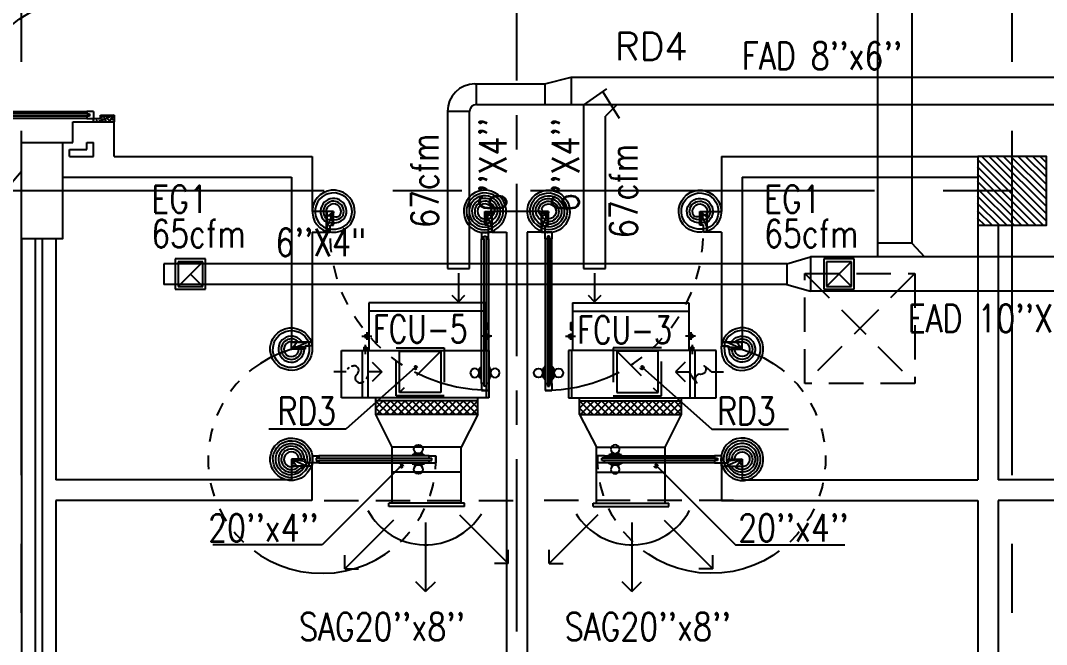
# Model space of a CAD drawing. Extents: x 417866231.7 to 417866328.5, y 43498046.7 to 43498124.2.
# Drawn here: x 417866264.87 to 417866272.33, y 43498057.49 to 43498062.03 of the extents above; entities that cross this region are included whole.
import ezdxf

# ---------------------------------------------------------------- set-up
doc = ezdxf.new("R2010")
doc.units = 0
doc.header["$MEASUREMENT"] = 0
for name, pattern in [('CENTER', [2, 1.25, -0.25, 0.25, -0.25]), ('CENTERX2', [4, 2.5, -0.5, 0.5, -0.5]), ('HIDDEN', [0.375, 0.25, -0.125])]:
    doc.linetypes.add(name, pattern=pattern)
doc.layers.get('0').update_dxf_attribs({"linetype": 'CONTINUOUS'})
for name, color, linetype in [('AXES', 11, 'CENTERX2'), ('AXES1', 11, 'CENTER'), ('COL', 7, 'CONTINUOUS'), ('DOOR', 9, 'CONTINUOUS'), ('DUCT', 6, 'CONTINUOUS'), ('EXDUCT', 10, 'CONTINUOUS'), ('FCU', 6, 'CONTINUOUS'), ('HAT', 11, 'CONTINUOUS'), ('INSUL', 9, 'CONTINUOUS'), ('M-EGU.', 2, 'CONTINUOUS'), ('M-TEXT', 2, 'CONTINUOUS'), ('PSUPPLY', 3, 'HIDDEN'), ('SCD', 2, 'CONTINUOUS'), ('SHAFT', 9, 'CONTINUOUS'), ('WALL', 9, 'CONTINUOUS'), ('WIN', 9, 'CONTINUOUS')]:
    doc.layers.add(name, color=color, linetype=linetype)
doc.styles.add('ROMANS', font='ROMANS.shx', dxfattribs={"width": 0.6})

# ---------------------------------------------------------------- blocks, each defined once
blk = doc.blocks.new('DOOR100')
at = {"layer": 'DOOR', "color": 7, "linetype": 'ByBlock'}
for p, q in [((-75.00000000011642, 1250), (-74.99999999959255, 1300.000000000029)), ((-75.00000000011642, 1300), (-25.00000000011642, 1300)), ((-25.00000000011642, 1300), (-75.00000000011642, 1300)), ((-58.00000000011642, 1250), (-58.00000000011642, 1270)), ((-42.00000000011642, 1270), (-58.00000000011642, 1270)), ((-42.00000000011642, 1250), (-42.00000000011642, 1270)), ((-25.00000000011642, 1250), (-25.00000000011642, 1300)), ((-91.20000000018626, 1205.042457221396), (-91.20000000018626, 1140.242457221408)), ((-82.20000000018626, 1205.042457221396), (-91.20000000018626, 1205.042457221396)), ((-82.20000000018626, 1127.642457221402), (-82.20000000018626, 1217.642457221402)), ((-75.00000000011642, 1217.642457221402), (-82.20000000018626, 1217.642457221402)), ((-82.20000000018626, 1205.042457221396), (-82.20000000018626, 1140.242457221408)), ((-58.00000000011642, 1250), (-75.00000000011642, 1250)), ((-25.00000000011642, 1250), (-42.00000000011642, 1250)), ((-25.00000000011642, 1217.642457221402), (-17.80000000004657, 1217.642457221402)), ((-17.80000000004657, 1127.642457221402), (-17.80000000004657, 1217.642457221402)), ((-17.80000000004657, 1205.042457221396), (-17.80000000004657, 1140.242457221408)), ((-17.80000000004657, 1205.042457221396), (-8.800000000046566, 1205.042457221396)), ((-8.800000000046566, 1205.042457221396), (-8.800000000046566, 1140.242457221408)), ((-82.20000000018626, 1140.242457221408), (-91.20000000018626, 1140.242457221408)), ((-75.00000000011642, 1127.642457221402), (-82.20000000018626, 1127.642457221402)), ((-25.00000000011642, 1127.642457221402), (-17.80000000004657, 1127.642457221402)), ((-17.80000000004657, 1140.242457221408), (-8.800000000046566, 1140.242457221408)), ((-1200, 0), (-1200, 150)), ((-1200, 150), (-1175, 150)), ((-1200, 150), (-1200, 0)), ((-1175, 150), (-1175, 100)), ((-75, 200), (-58, 200)), ((-75, 150), (-75, 200)), ((-75, 150), (-25, 150)), ((-58, 200), (-58, 180)), ((-58, 180), (-42, 180)), ((-42, 200), (-25, 200)), ((-42, 180), (-42, 200)), ((-25, 200), (-25, 150)), ((0, 150), (-25, 150)), ((-25, 150), (-25, 100)), ((0, 0), (0, 150)), ((0, 150), (0, 0)), ((-1150, 0), (-1200, 113.7099299924448)), ((-1175, 100), (-1150, 100)), ((-1150, 0), (-1163.357286043465, 100)), ((-1150, 100), (-1150, 0)), ((-50, 0), (0, 113.7099299924448)), ((-50, 100), (-50, 0)), ((-50, 0), (-36.64271395653486, 100)), ((-25, 100), (-50, 100)), ((-1150, 0), (-1200, 40.1457343158545)), ((-1150, 0), (-1200, 0)), ((-50, 0), (0, 40.1457343158545)), ((-50, 0), (0, 0))]:
    blk.add_line(p, q, dxfattribs=at)
at = {"layer": 'DOOR', "linetype": 'ByBlock'}
for p, q in [((-75.00000000011642, 1250), (-75, 200)), ((-58, 200), (-58.00000000011642, 1250)), ((-42, 200), (-42.00000000011642, 1250)), ((-25, 200), (-25.00000000011642, 1250))]:
    blk.add_line(p, q, dxfattribs=at)
at = {"layer": 'DOOR', "color": 7, "linetype": 'ByBlock'}
for centre in [(-123.5309442150756, 1172.642457221402), (23.53094421490096, 1172.642457221402)]:
    blk.add_circle(centre, 32.39999999998526, dxfattribs=at)
at = {"layer": 'DOOR', "linetype": 'HIDDEN', "ltscale": 0.5}
blk.add_arc((-24.99999999965075, 149.9999999994106), 1150.000000000618, 90, 179.9999999995831, dxfattribs=at)
at = {"layer": 'DOOR', "color": 7, "linetype": 'ByBlock'}
for centre, radius, start, end in [((-1150, 0), 154.4019578127773, 103.7142292212167, 108.8947114515936), ((-50, 0), 154.4019578127773, 71.10528854840643, 76.28577077878333), ((-1150, 0), 134.4019578127773, 100.7199763555959, 111.8401506085482), ((-1150, 0), 94.40195781277725, 90, 121.981811965689), ((-50, 0), 94.40195781277725, 58.01818803431096, 90), ((-50, 0), 134.4019578127773, 68.15984939145177, 79.28002364440412), ((-50, 0), 114.4019578127773, 64.0838418833441, 77.3774258719247), ((-1150, 0), 74.40195781277725, 90, 132.2235735847074), ((-1150, 0), 54.40195781277725, 90, 156.7926171089788), ((-1150, 0), 34.40195781277725, 90, 180), ((-1150, 0), 14.40195781277725, 90, 180), ((-50, 0), 74.40195781277725, 47.7764264152926, 90), ((-50, 0), 54.40195781277725, 23.20738289102122, 90), ((-50, 0), 34.40195781277725, 0, 90), ((-50, 0), 14.40195781277725, 0, 90)]:
    blk.add_arc(centre, radius, start, end, dxfattribs=at)
blk = doc.blocks.new('DOOR90')
at = {"layer": 'DOOR', "color": 7, "linetype": 'ByBlock'}
for p, q in [((-150, 0), (0, 0)), ((-150, 0), (-150, -25)), ((0, -50), (-113.7099299924448, 0)), ((0, -50), (-40.1457343158545, 0)), ((0, -50), (0, 0)), ((-1000, -25), (-1050, -25)), ((-1050, -75), (-1050, -25)), ((-1050, -25), (-1050, -75)), ((-1000, -41.9999999999709), (-1020, -41.9999999999709)), ((-1020, -42), (-1020, -58)), ((-1000, -58), (-1020, -58)), ((-1000, -25), (-1000, -41.9999999999709)), ((-1000, -58), (-1000, -75)), ((-877.6424572214019, -17.79999999995925), (-967.6424572214019, -17.79999999995925)), ((-967.6424572214019, -25), (-967.6424572214019, -17.79999999995925)), ((-955.0424572214251, -8.799999999959255), (-890.2424572213786, -8.799999999959255)), ((-955.0424572214251, -17.79999999995925), (-955.0424572214251, -8.799999999959255)), ((-955.0424572214251, -17.79999999995925), (-890.2424572213786, -17.79999999995925)), ((-890.2424572213786, -17.79999999995925), (-890.2424572213786, -8.799999999959255)), ((-877.6424572214019, -25), (-877.6424572214019, -17.79999999995925)), ((-200, -25), (-150, -25)), ((-200, -42), (-200, -25)), ((-180, -42), (-200, -42)), ((-200, -58), (-180, -58)), ((-200, -75), (-200, -58)), ((-180, -58), (-180, -42)), ((-150, -25), (-100, -25)), ((-150, -75), (-150, -25)), ((-100, -25), (-100, -50)), ((0, -50), (-100, -36.64271395650576)), ((-100, -50), (0, -50)), ((-1000, -75), (-1050, -74.99999999947613)), ((-967.6424572214019, -75), (-967.6424572214019, -82.20000000004075)), ((-877.6424572214019, -82.20000000004075), (-967.6424572214019, -82.20000000004075)), ((-955.0424572214251, -82.20000000004075), (-890.2424572213786, -82.20000000004075)), ((-955.0424572214251, -82.20000000004075), (-955.0424572214251, -91.20000000004075)), ((-955.0424572214251, -91.20000000004075), (-890.2424572213786, -91.20000000004075)), ((-890.2424572213786, -82.20000000004075), (-890.2424572213786, -91.20000000004075)), ((-877.6424572214019, -75), (-877.6424572214019, -82.20000000004075)), ((-150, -75), (-200, -75)), ((-150, -875), (-100, -875)), ((-150, -900), (-150, -875)), ((0, -850), (-113.7099299924448, -900)), ((-100, -875), (-100, -850)), ((0, -850), (-100, -863.3572860434942)), ((-100, -850), (0, -850)), ((0, -850), (-40.1457343158545, -900)), ((0, -850), (0, -900)), ((-150, -900), (0, -900)), ((0, -900), (-150, -900))]:
    blk.add_line(p, q, dxfattribs=at)
at = {"layer": 'DOOR', "linetype": 'ByBlock'}
for p, q in [((-200, -25), (-1000, -25)), ((-200, -42), (-1000, -41.9999999999709)), ((-200, -58), (-1000, -58)), ((-1000, -75), (-200, -75))]:
    blk.add_line(p, q, dxfattribs=at)
at = {"layer": 'DOOR', "color": 7, "linetype": 'ByBlock'}
for centre in [(-922.6424572214019, 23.53094421501737), (-922.6424572214019, -123.5309442149592)]:
    blk.add_circle(centre, 32.39999999998526, dxfattribs=at)
for centre, radius, start, end in [((0, -50), 154.4019578127773, 161.1052885482714, 166.2857707768669), ((0, -50), 94.40195781277725, 148.0181880328085, 180), ((0, -50), 134.4019578127773, 158.159849394549, 169.2800236450682), ((0, -50), 114.4019578127773, 154.0838418822192, 167.37742587102), ((0, -50), 74.40195781277725, 137.7764264185456, 180), ((0, -50), 54.40195781277725, 113.2073828924446, 180), ((0, -50), 34.40195781277725, 90, 180), ((0, -50), 14.40195781277725, 90, 180), ((0, -850), 154.4019578127773, 193.7142292231331, 198.8947114517286), ((0, -850), 134.4019578127773, 190.7199763549318, 201.840150605451), ((0, -850), 94.40195781277725, 180, 211.9818119671915), ((0, -850), 74.40195781277725, 180, 222.2235735814543), ((0, -850), 54.40195781277725, 180, 246.7926171075554), ((0, -850), 34.40195781277725, 180, 270), ((0, -850), 14.40195781277725, 180, 270)]:
    blk.add_arc(centre, radius, start, end, dxfattribs=at)
at = {"layer": 'DOOR', "linetype": 'HIDDEN', "ltscale": 0.5}
blk.add_arc((-222.2222222220153, -49.99999999976717), 828.155208510499, 178.270116378131, 275.0030377036063, dxfattribs=at)
blk = doc.blocks.new('*X87')
at = {"color": 0}
for p, q in [((227928.5557043091, 169910.4443079528), (228407.8453701679, 170389.7339738117)), ((227928.5557043091, 169963.4773165418), (228354.8123615789, 170389.7339738117)), ((227928.5557043091, 170016.5103251308), (228301.7793529899, 170389.7339738117)), ((227928.5557043091, 170069.5433337198), (228248.7463444009, 170389.7339738117)), ((227928.5557043091, 170122.5763423088), (228195.7133358119, 170389.7339738117)), ((227928.5557043091, 170175.6093508978), (228142.6803272229, 170389.7339738117)), ((227928.5557043091, 170228.6423594868), (228089.6473186339, 170389.7339738117)), ((227928.5557043091, 170281.6753680758), (228036.614310045, 170389.7339738117)), ((227928.5557043091, 170334.7083766648), (227983.581301456, 170389.7339738117)), ((227960.8783787569, 169889.7339738117), (228428.555704309, 170357.4112993638)), ((228013.9113873459, 169889.7339738117), (228428.555704309, 170304.3782907748)), ((228066.9443959349, 169889.7339738117), (228428.555704309, 170251.3452821858)), ((228119.9774045239, 169889.7339738117), (228428.555704309, 170198.3122735968)), ((228173.0104131128, 169889.7339738117), (228428.555704309, 170145.2792650078)), ((228226.0434217018, 169889.7339738117), (228428.555704309, 170092.2462564188)), ((228279.0764302909, 169889.7339738117), (228428.555704309, 170039.2132478298)), ((228332.1094388798, 169889.7339738117), (228428.555704309, 169986.1802392408)), ((228385.1424474688, 169889.7339738117), (228428.555704309, 169933.1472306518))]:
    blk.add_line(p, q, dxfattribs=at)
blk = doc.blocks.new('COL50')
at = {"layer": 'COL'}
blk.add_lwpolyline([(-249.9999999999709, 250), (-249.9999999999418, -250), (250, -250), (249.9999999999709, 250)], close=True, dxfattribs=at)
blk = doc.blocks.new('A$C272A55A0')
at = {"layer": 'DOOR', "color": 0, "linetype": 'ByBlock'}
for p, q in [((-0.0001203324354719371, 900.3541752648598), (-0.0001203324500238523, 1050.354175264831)), ((49.99987966756453, 1050.354175264918), (-0.0001203324354719371, 1050.354175264918)), ((49.99987966756453, 950.354175264918), (49.99987966756453, 1050.354175264918)), ((1749.999879667535, 950.354175264918), (1749.999879667535, 1050.354175264918)), ((1749.999879667535, 1050.354175264918), (1799.999879667535, 1050.354175264918)), ((1799.999879667535, 1050.354175264918), (1799.999879667535, 900.354175264918)), ((-0.0001203324354719371, 900.354175264918), (24.99987966756453, 900.354175264918)), ((24.99987966756453, 950.354175264918), (49.99987966756453, 950.354175264918)), ((24.99987966756453, 900.354175264918), (24.99987966756453, 950.354175264918)), ((74.99987966756453, 900.354175264918), (24.99987966756453, 900.354175264918)), ((24.99987966756453, 850.354175264918), (24.99987966756453, 900.354175264918)), ((74.99987966756453, 900.354175264918), (74.99987966756453, 850.354175264918)), ((1724.999879667535, 900.354175264918), (1774.999879667535, 900.354175264918)), ((1724.999879667535, 900.354175264918), (1724.999879667535, 850.354175264918)), ((1774.999879667535, 950.354175264918), (1749.999879667535, 950.354175264918)), ((1774.999879667535, 900.354175264918), (1774.999879667535, 950.354175264918)), ((1799.999879667535, 900.354175264918), (1774.999879667535, 900.354175264918)), ((1774.999879667535, 850.354175264918), (1774.999879667535, 900.354175264918)), ((41.99987966756453, 850.354175264918), (24.99987966756453, 850.354175264918)), ((57.99987966756453, 870.354175264918), (41.99987966756453, 870.354175264918)), ((41.99987966756453, 870.354175264918), (41.99987966756453, 850.354175264918)), ((57.99987966756453, 850.354175264918), (57.99987966756453, 870.354175264918)), ((74.99987966756453, 850.354175264918), (57.99987966756453, 850.354175264918)), ((1724.999879667535, 850.354175264918), (1741.999879667535, 850.354175264918)), ((1741.999879667535, 870.354175264918), (1757.999879667535, 870.354175264918)), ((1741.999879667535, 850.354175264918), (1741.999879667535, 870.354175264918)), ((1757.999879667535, 870.354175264918), (1757.999879667535, 850.354175264918)), ((1757.999879667535, 850.354175264918), (1774.999879667535, 850.354175264918)), ((1717.799879667495, 160.1117180435103), (1708.799879667495, 160.1117180435103)), ((1708.799879667495, 95.31171804352198), (1708.799879667495, 160.1117180435103)), ((1724.999879667535, 172.7117180435162), (1717.799879667495, 172.7117180435162)), ((1717.799879667495, 172.7117180435162), (1717.799879667495, 82.71171804351616)), ((1717.799879667495, 95.31171804352198), (1717.799879667495, 160.1117180435103)), ((1774.999879667535, 172.7117180435162), (1782.199879667576, 172.7117180435162)), ((1782.199879667576, 172.7117180435162), (1782.199879667576, 82.71171804351616)), ((1782.199879667576, 160.1117180435103), (1791.199879667576, 160.1117180435103)), ((1782.199879667576, 95.31171804352198), (1782.199879667576, 160.1117180435103)), ((1791.199879667576, 95.31171804352198), (1791.199879667576, 160.1117180435103)), ((1717.799879667495, 95.31171804352198), (1708.799879667495, 95.31171804352198)), ((1724.999879667535, 82.71171804351616), (1717.799879667495, 82.71171804351616)), ((1774.999879667535, 82.71171804351616), (1782.199879667576, 82.71171804351616)), ((1782.199879667576, 95.31171804352198), (1791.199879667576, 95.31171804352198)), ((24.99987966756453, 50.35417526491801), (41.99987966753542, 50.35417526491801)), ((24.99987966756453, 50.35417526491801), (24.99987966756453, 0.3541752649180125)), ((24.99987966756453, 0.3541752649180125), (74.99987966756453, 0.3541752649180125)), ((74.99987966756453, 0.3541752649180125), (24.99987966756453, 0.3541752649180125)), ((41.99987966753542, 50.35417526491801), (41.99987966753542, 30.35417526491801)), ((41.99987966756453, 30.35417526491801), (57.99987966756453, 30.35417526491801)), ((57.99987966756453, 50.35417526491801), (74.99987966756453, 50.35417526491801)), ((57.99987966756453, 50.35417526491801), (57.99987966756453, 30.35417526491801)), ((74.99987966756453, 50.35417526491801), (74.99987966704066, 0.3541752648889087)), ((1741.999879667535, 50.35417526491801), (1724.999879667535, 50.35417526491801)), ((1724.999879667535, 50.35417526491801), (1724.999879668059, 0.3541752648889087)), ((1774.999879667535, 0.3541752649180125), (1724.999879667535, 0.3541752649180125)), ((1724.999879667535, 0.3541752649180125), (1774.999879667535, 0.3541752649180125)), ((1741.999879667535, 50.35417526491801), (1741.999879667535, 30.35417526491801)), ((1757.999879667535, 30.35417526491801), (1741.999879667535, 30.35417526491801)), ((1774.999879667535, 50.35417526491801), (1757.999879667565, 50.35417526491801)), ((1757.999879667565, 50.35417526491801), (1757.999879667565, 30.35417526491801)), ((1774.999879667535, 50.35417526491801), (1774.999879667535, 0.3541752649180125))]:
    blk.add_line(p, q, dxfattribs=at)
at = {"layer": 'DOOR', "color": 9, "linetype": 'ByBlock'}
for p, q in [((49.99987966756453, 1050.354175264918), (-0.0001203324354719371, 1010.208440949064)), ((49.99987966756453, 1050.354175264918), (-0.0001203324354719371, 936.6442452724732)), ((49.99987966756453, 1050.354175264918), (36.64259362407029, 950.354175264918)), ((1749.999879667535, 1050.354175264918), (1799.999879667535, 1010.208440949064)), ((1749.999879667535, 1050.354175264918), (1799.999879667535, 936.6442452724732)), ((1749.999879667535, 1050.354175264918), (1763.35716571103, 950.354175264918))]:
    blk.add_line(p, q, dxfattribs=at)
at = {"layer": 'DOOR', "linetype": 'ByBlock'}
for p, q in [((24.99987966756453, 850.354175264918), (24.99987966756453, 50.35417526491801)), ((41.99987966756453, 850.354175264918), (41.99987966753542, 50.35417526491801)), ((57.99987966756453, 850.354175264918), (57.99987966756453, 50.35417526491801)), ((74.99987966756453, 50.35417526491801), (74.99987966756453, 850.354175264918)), ((1724.999879667535, 50.35417526491801), (1724.999879667535, 850.354175264918)), ((1741.999879667535, 850.354175264918), (1741.999879667535, 50.35417526491801)), ((1757.999879667535, 850.354175264918), (1757.999879667565, 50.35417526491801)), ((1774.999879667535, 850.354175264918), (1774.999879667535, 50.35417526491801))]:
    blk.add_line(p, q, dxfattribs=at)
at = {"layer": 'DOOR', "color": 0, "linetype": 'ByBlock'}
for centre in [(1676.468935452576, 127.7117180435162), (1823.530823882553, 127.7117180435162)]:
    blk.add_circle(centre, 32.39999999998526, dxfattribs=at)
at = {"layer": 'DOOR', "color": 9, "linetype": 'ByBlock'}
for centre, radius, start, end in [((49.99987966756453, 1050.354175264918), 34.40195781277725, 180, 270), ((49.99987966756453, 1050.354175264918), 14.40195781277725, 180, 270), ((1749.999879667535, 1050.354175264918), 14.40195781277725, 270, 0), ((1749.999879667535, 1050.354175264918), 34.40195781277725, 270, 0), ((49.99987966756453, 1050.354175264918), 54.40195781277725, 203.2073828919769, 270), ((49.99987966756453, 1050.354175264918), 74.40195781277725, 227.7764264168309, 270), ((49.99987966756453, 1050.354175264918), 94.40195781277725, 238.0181880330829, 270), ((1749.999879667535, 1050.354175264918), 54.40195781277725, 270, 336.7926171080232), ((1749.999879667535, 1050.354175264918), 74.40195781277725, 270, 312.2235735831691), ((1749.999879667535, 1050.354175264918), 94.40195781277725, 270, 301.9818119669171), ((49.99987966756453, 1050.354175264918), 114.4019578127773, 244.083841882062, 257.3774258712915), ((49.99987966756453, 1050.354175264918), 134.4019578127773, 248.1598493930308, 259.2800236451595), ((49.99987966756453, 1050.354175264918), 154.4019578127773, 251.1052885492919, 256.2857707775486), ((1749.999879667535, 1050.354175264918), 114.4019578127773, 282.6225741287084, 295.916158117938), ((1749.999879667535, 1050.354175264918), 134.4019578127773, 280.7199763548405, 291.8401506069692), ((1749.999879667535, 1050.354175264918), 154.4019578127773, 283.7142292224514, 288.8947114507081)]:
    blk.add_arc(centre, radius, start, end, dxfattribs=at)
at = {"layer": 'DOOR', "linetype": 'HIDDEN', "ltscale": 0.5}
for centre, radius, start, end in [((49.99987966756453, 851.395841931575), 851.4087845464003, 268.3173765331032, 3.296482377102192), ((1749.999879667521, 851.3958419315459), 851.4087845463584, 176.7035176228957, 271.6826234668978)]:
    blk.add_arc(centre, radius, start, end, dxfattribs=at)
at = {"layer": 'WALL', "linetype": 'ByBlock'}
blk.add_line((1799.999879667565, 900.3541752650344), (1799.99987966755, 1050.354175265005), dxfattribs=at)
blk = doc.blocks.new('C11')
at = {"layer": 'HAT'}
h = blk.add_hatch(dxfattribs=at)
h.set_pattern_fill('ANSI31', color=256, scale=300, style=0)
h.set_pattern_definition([(45, (-248556.1822811713, -75061.0053373936), (-26.51650429449553, 26.51650429449553), [])])
h.paths.add_polyline_path([(300.0000000000291, 700), (-2.91038304567337e-11, 700), (0, 349.9999999998981), (300.0000000000291, 349.9999999998981)])
h.paths.add_polyline_path([(300, 349.9999999998981), (-2.91038304567337e-11, 349.9999999998981), (-2.91038304567337e-11, 0), (300.0000000000291, 0)])
at = {"layer": 'COL'}
blk.add_lwpolyline([(300.0000000000291, 700), (299.9999999999709, 0), (0, 0), (0, 700)], close=True, dxfattribs=at)
blk = doc.blocks.new('*X113')
at = {"color": 0}
for p, q in [((16890.47746209932, -2466.570672882412), (16943.4517006644, -2413.596434317336)), ((16890.47746209932, -2519.603681471403), (16990.47746209933, -2419.603681471401)), ((16990.47746209933, -2512.466117304769), (16891.6077791119, -2413.596434317336)), ((16990.47746209933, -2459.433108715778), (16944.64078770089, -2413.596434317336)), ((16990.47746209933, -2565.49912589376), (16890.47746209932, -2465.499125893757)), ((16890.47746209932, -2572.636690060394), (16990.47746209933, -2472.636690060392)), ((16990.47746209933, -2618.532134482751), (16890.47746209932, -2518.532134482748)), ((16890.47746209932, -2625.669698649385), (16990.47746209933, -2525.669698649383)), ((16990.47746209933, -2671.565143071742), (16890.47746209932, -2571.565143071739)), ((16890.47746209932, -2678.702707238376), (16990.47746209933, -2578.702707238374)), ((16990.47746209933, -2724.598151660733), (16890.47746209932, -2624.59815166073)), ((16890.47746209932, -2731.735715827367), (16990.47746209933, -2631.735715827365)), ((16990.47746209933, -2777.631160249724), (16890.47746209932, -2677.631160249721)), ((16890.47746209932, -2784.768724416358), (16990.47746209933, -2684.768724416357)), ((16990.47746209933, -2830.664168838715), (16890.47746209932, -2730.664168838713)), ((16890.47746209932, -2837.801733005349), (16990.47746209933, -2737.801733005348)), ((16990.47746209933, -2883.697177427706), (16890.47746209932, -2783.697177427704)), ((16890.47746209932, -2890.83474159434), (16990.47746209933, -2790.834741594339)), ((16990.47746209933, -2936.730186016697), (16890.47746209932, -2836.730186016694)), ((16890.47746209932, -2943.867750183331), (16990.47746209933, -2843.86775018333)), ((16990.47746209933, -2989.763194605689), (16890.47746209932, -2889.763194605686)), ((16890.47746209932, -2996.900758772323), (16990.47746209933, -2896.900758772321)), ((16990.47746209933, -3042.796203194679), (16890.47746209932, -2942.796203194677)), ((16890.47746209932, -3049.933767361314), (16990.47746209933, -2949.933767361312)), ((16990.47746209933, -3095.82921178367), (16890.47746209932, -2995.829211783668)), ((16890.47746209932, -3102.966775950305), (16990.47746209933, -3002.966775950303)), ((16990.47746209933, -3148.862220372662), (16890.47746209932, -3048.862220372659)), ((16891.53081232129, -3154.946434317336), (16990.47746209933, -3055.999784539294)), ((16943.52866745501, -3154.946434317336), (16890.47746209932, -3101.89522896165)), ((16944.56382091028, -3154.946434317336), (16990.47746209933, -3109.032793128285))]:
    blk.add_line(p, q, dxfattribs=at)
blk = doc.blocks.new('*X40')
at = {"color": 0}
for p, q in [((16890.47746209932, -2466.570672882412), (16943.4517006644, -2413.596434317336)), ((16890.47746209932, -2519.603681471403), (16990.47746209933, -2419.603681471401)), ((16990.47746209933, -2512.466117304769), (16891.6077791119, -2413.596434317336)), ((16990.47746209933, -2459.433108715778), (16944.64078770089, -2413.596434317336)), ((16990.47746209933, -2565.49912589376), (16890.47746209932, -2465.499125893757)), ((16890.47746209932, -2572.636690060394), (16990.47746209933, -2472.636690060392)), ((16990.47746209933, -2618.532134482751), (16890.47746209932, -2518.532134482748)), ((16890.47746209932, -2625.669698649385), (16990.47746209933, -2525.669698649383)), ((16990.47746209933, -2671.565143071742), (16890.47746209932, -2571.565143071739)), ((16890.47746209932, -2678.702707238376), (16990.47746209933, -2578.702707238374)), ((16990.47746209933, -2724.598151660733), (16890.47746209932, -2624.59815166073)), ((16890.47746209932, -2731.735715827367), (16990.47746209933, -2631.735715827365)), ((16990.47746209933, -2777.631160249724), (16890.47746209932, -2677.631160249721)), ((16890.47746209932, -2784.768724416358), (16990.47746209933, -2684.768724416357)), ((16990.47746209933, -2830.664168838715), (16890.47746209932, -2730.664168838713)), ((16890.47746209932, -2837.801733005349), (16990.47746209933, -2737.801733005348)), ((16990.47746209933, -2883.697177427706), (16890.47746209932, -2783.697177427704)), ((16890.47746209932, -2890.83474159434), (16990.47746209933, -2790.834741594339)), ((16990.47746209933, -2936.730186016697), (16890.47746209932, -2836.730186016694)), ((16890.47746209932, -2943.867750183331), (16990.47746209933, -2843.86775018333)), ((16990.47746209933, -2989.763194605689), (16890.47746209932, -2889.763194605686)), ((16890.47746209932, -2996.900758772323), (16990.47746209933, -2896.900758772321)), ((16990.47746209933, -3042.796203194679), (16890.47746209932, -2942.796203194677)), ((16890.47746209932, -3049.933767361314), (16990.47746209933, -2949.933767361312)), ((16990.47746209933, -3095.82921178367), (16890.47746209932, -2995.829211783668)), ((16890.47746209932, -3102.966775950305), (16990.47746209933, -3002.966775950303)), ((16990.47746209933, -3148.862220372662), (16890.47746209932, -3048.862220372659)), ((16891.53081232129, -3154.946434317336), (16990.47746209933, -3055.999784539294)), ((16943.52866745501, -3154.946434317336), (16890.47746209932, -3101.89522896165)), ((16944.56382091028, -3154.946434317336), (16990.47746209933, -3109.032793128285))]:
    blk.add_line(p, q, dxfattribs=at)

msp = doc.modelspace()

# ---------------------------------------------------------------- linework, layer by layer
at = {"layer": 'AXES'}
for p, q in [((417866272.0786051, 43498046.72449277), (417866272.0786051, 43498123.53716789)), ((417866264.8786051, 43498046.72449277), (417866264.8786051, 43498123.18716789)), ((417866307.0786051, 43498060.78878641), (417866239.0386051, 43498060.78878641))]:
    msp.add_line(p, q, dxfattribs=at)
at = {"layer": 'AXES1'}
msp.add_line((417866268.4786051, 43498053.58878641), (417866268.4786051, 43498112.40878641), dxfattribs=at)
at = {"layer": 'DUCT', "linetype": 'ByBlock'}
for p, q in [((417866268.1752123, 43498061.56460574), (417866268.682668, 43498061.56460574)), ((417866268.8731319, 43498061.61460574), (417866272.8205262, 43498061.61460574)), ((417866268.1852123, 43498061.41460574), (417866272.8205262, 43498061.41460574))]:
    msp.add_line(p, q, dxfattribs=at)
at = {"layer": 'DUCT'}
for p, q in [((417866268.1852123, 43498061.41460574), (417866268.1852123, 43498061.56460574)), ((417866268.682668, 43498061.56460574), (417866268.8731319, 43498061.61460574)), ((417866268.682668, 43498061.56460574), (417866268.682668, 43498061.41460574)), ((417866268.8731319, 43498061.61460574), (417866268.8731319, 43498061.41460574)), ((417866268.9647287, 43498061.4109691), (417866269.1326662, 43498061.52856019)), ((417866269.1032338, 43498061.50795135), (417866269.2233796, 43498061.31648289)), ((417866268.9647287, 43498061.4109691), (417866268.9647287, 43498060.22486959)), ((417866269.2047287, 43498061.4109691), (417866269.1247287, 43498061.3309691)), ((417866267.9752123, 43498061.36460574), (417866267.9752123, 43498060.22486959)), ((417866268.1352123, 43498061.36460574), (417866267.9752123, 43498061.36460574)), ((417866268.1352123, 43498060.22486959), (417866268.1352123, 43498061.36460574)), ((417866269.1247287, 43498060.22486959), (417866269.1247287, 43498061.3309691)), ((417866269.2233796, 43498061.31648289), (417866269.2233796, 43498061.31648289)), ((417866267.9752123, 43498060.22486959), (417866268.1352123, 43498060.22486959)), ((417866268.9647287, 43498060.22486959), (417866269.1247287, 43498060.22486959))]:
    msp.add_line(p, q, dxfattribs=at)
at = {"layer": 'DUCT', "linetype": 'Continuous'}
for p, q in [((417866267.5739173, 43498058.92754856), (417866267.4552397, 43498059.16323593)), ((417866268.1965896, 43498059.16323593), (417866268.0739173, 43498058.92754856)), ((417866268.935675, 43498059.1632372), (417866269.0583457, 43498058.92754935)), ((417866269.5583393, 43498058.92754935), (417866269.6770154, 43498059.1632372)), ((417866267.5739173, 43498058.74502353), (417866267.5739173, 43498058.92754856)), ((417866268.0739173, 43498058.92754856), (417866267.5739173, 43498058.92754856)), ((417866268.0739173, 43498058.74502353), (417866268.0739173, 43498058.92754856)), ((417866269.0583457, 43498058.74502395), (417866269.0583457, 43498058.92754935)), ((417866269.0583457, 43498058.92754935), (417866269.5583393, 43498058.92754935)), ((417866269.5583393, 43498058.74502395), (417866269.5583393, 43498058.92754935))]:
    msp.add_line(p, q, dxfattribs=at)
at = {"layer": 'DUCT'}
for centre, radius in [((417866268.1752123, 43498061.36460574), 0.2), ((417866268.1852123, 43498061.36460574), 0.05)]:
    msp.add_arc(centre, radius, 90, 180, dxfattribs=at)
at = {"layer": 'EXDUCT', "linetype": 'ByBlock'}
for p, q in [((417866271.1004406, 43498064.77243803), (417866271.1004406, 43498060.30892296)), ((417866271.3504404, 43498064.77243801), (417866271.3504404, 43498060.40892296)), ((417866271.3504404, 43498060.40892296), (417866271.1004406, 43498060.40892296)), ((417866271.3504404, 43498060.40892296), (417866271.4425365, 43498060.30892296)), ((417866270.4404284, 43498060.25892296), (417866270.613908, 43498060.30892296)), ((417866270.613908, 43498060.30892296), (417866270.613908, 43498060.05892296)), ((417866274.3984398, 43498060.30892296), (417866270.613908, 43498060.30892296)), ((417866265.9133143, 43498060.25892296), (417866265.9133143, 43498060.10892296)), ((417866270.4404284, 43498060.25892296), (417866265.9133143, 43498060.25892296)), ((417866270.4404284, 43498060.25892296), (417866270.4404284, 43498060.10892296)), ((417866270.4404284, 43498060.10892296), (417866265.9133143, 43498060.10892296)), ((417866270.4404284, 43498060.10892296), (417866270.613908, 43498060.05892296)), ((417866274.3984398, 43498060.05892296), (417866270.613908, 43498060.05892296))]:
    msp.add_line(p, q, dxfattribs=at)
at = {"layer": 'FCU', "color": 6}
for p, q in [((417866268.2481647, 43498059.97443593), (417866267.4036646, 43498059.97443593)), ((417866267.4036646, 43498059.97443593), (417866267.4036646, 43498059.62836093)), ((417866268.2481647, 43498059.97443593), (417866268.2481647, 43498059.62836093)), ((417866268.8841006, 43498059.97443884), (417866269.7285898, 43498059.97443884)), ((417866268.8841006, 43498059.97443884), (417866268.8841006, 43498059.62836314)), ((417866269.7285898, 43498059.97443884), (417866269.7285898, 43498059.62836314)), ((417866267.3568146, 43498059.62836093), (417866268.2767396, 43498059.62836093)), ((417866267.3568146, 43498059.28546093), (417866267.3568146, 43498059.62836093)), ((417866268.2767396, 43498059.62836093), (417866268.2767396, 43498059.28546093)), ((417866269.7754391, 43498059.62836314), (417866268.855526, 43498059.62836314)), ((417866268.855526, 43498059.62836314), (417866268.855526, 43498059.28546245)), ((417866269.7754391, 43498059.28546245), (417866269.7754391, 43498059.62836314)), ((417866268.2767396, 43498059.28546093), (417866267.3568146, 43498059.28546093)), ((417866268.855526, 43498059.28546245), (417866269.7754391, 43498059.28546245))]:
    msp.add_line(p, q, dxfattribs=at)
at = {"layer": 'FCU', "color": 3}
for p, q in [((417866268.2481647, 43498059.91411093), (417866267.4036646, 43498059.91411093)), ((417866268.8841006, 43498059.91411372), (417866269.7285898, 43498059.91411372)), ((417866268.2631646, 43498059.83280022), (417866268.2481647, 43498059.83280022)), ((417866268.2631646, 43498059.77786593), (417866268.2481647, 43498059.77786593)), ((417866268.2631646, 43498059.83280022), (417866268.2631646, 43498059.77786593)), ((417866268.8691008, 43498059.83280284), (417866268.8841006, 43498059.83280284)), ((417866268.8691008, 43498059.83280284), (417866268.8691008, 43498059.77786844)), ((417866268.8691008, 43498059.77786844), (417866268.8841006, 43498059.77786844)), ((417866267.3537304, 43498059.73233593), (417866267.4264345, 43498059.73233593)), ((417866267.3736646, 43498059.74233593), (417866267.4036646, 43498059.74233593)), ((417866267.3736646, 43498059.74233593), (417866267.3736646, 43498059.72233593)), ((417866267.3736646, 43498059.72233593), (417866267.4036646, 43498059.72233593)), ((417866267.3886646, 43498059.76213877), (417866267.3886646, 43498059.70537703)), ((417866268.2980989, 43498059.73233593), (417866268.2253948, 43498059.73233593)), ((417866268.2781646, 43498059.74233593), (417866268.2481647, 43498059.74233593)), ((417866268.2781646, 43498059.72233593), (417866268.2481647, 43498059.72233593)), ((417866268.2631646, 43498059.75305689), (417866268.2631646, 43498059.70537703)), ((417866268.2781646, 43498059.74233593), (417866268.2781646, 43498059.72233593)), ((417866268.8341671, 43498059.73233835), (417866268.9068702, 43498059.73233835)), ((417866268.854101, 43498059.74233837), (417866268.854101, 43498059.72233833)), ((417866268.854101, 43498059.74233837), (417866268.8841006, 43498059.74233837)), ((417866268.854101, 43498059.72233833), (417866268.8841006, 43498059.72233833)), ((417866268.8691008, 43498059.75305936), (417866268.8691008, 43498059.70537939)), ((417866269.7785234, 43498059.73233835), (417866269.7058203, 43498059.73233835)), ((417866269.7585894, 43498059.74233837), (417866269.7285898, 43498059.74233837)), ((417866269.7585894, 43498059.72233833), (417866269.7285898, 43498059.72233833)), ((417866269.7435896, 43498059.76214125), (417866269.7435896, 43498059.70537939)), ((417866269.7585894, 43498059.74233837), (417866269.7585894, 43498059.72233833)), ((417866267.2044146, 43498059.28546093), (417866267.2044146, 43498059.62836093)), ((417866267.2044146, 43498059.62836093), (417866267.3568146, 43498059.62836093)), ((417866267.3682646, 43498059.65336093), (417866267.3882647, 43498059.65336093)), ((417866267.3682646, 43498059.65336093), (417866267.3682646, 43498059.62836093)), ((417866267.3782646, 43498059.66944192), (417866267.3782646, 43498059.60115321)), ((417866267.3882647, 43498059.65336093), (417866267.3882647, 43498059.62836093)), ((417866267.3954968, 43498059.62836093), (417866267.3954968, 43498059.28546093)), ((417866268.2563325, 43498059.62836093), (417866268.2563325, 43498059.28546093)), ((417866268.8759329, 43498059.62836314), (417866268.8759329, 43498059.28546245)), ((417866269.7367575, 43498059.62836314), (417866269.7367575, 43498059.28546245)), ((417866269.7639893, 43498059.65336319), (417866269.7439896, 43498059.65336319)), ((417866269.7439896, 43498059.65336319), (417866269.7439896, 43498059.62836314)), ((417866269.7539895, 43498059.66944422), (417866269.7539895, 43498059.60115536)), ((417866269.7639893, 43498059.65336319), (417866269.7639893, 43498059.62836314)), ((417866269.9278372, 43498059.62836314), (417866269.7754391, 43498059.62836314)), ((417866269.9278372, 43498059.28546245), (417866269.9278372, 43498059.62836314)), ((417866267.3568146, 43498059.28546093), (417866267.2044146, 43498059.28546093)), ((417866267.4552397, 43498059.16323593), (417866267.4552397, 43498059.28546093)), ((417866268.1965896, 43498059.26323593), (417866267.4552397, 43498059.26323593)), ((417866268.1965896, 43498059.16323593), (417866268.1965896, 43498059.28546093)), ((417866268.935675, 43498059.1632372), (417866268.935675, 43498059.28546245)), ((417866268.935675, 43498059.2632374), (417866269.6770154, 43498059.2632374)), ((417866269.6770154, 43498059.1632372), (417866269.6770154, 43498059.28546245)), ((417866269.7754391, 43498059.28546245), (417866269.9278372, 43498059.28546245)), ((417866268.1965896, 43498059.16323593), (417866267.4552397, 43498059.16323593)), ((417866268.935675, 43498059.1632372), (417866269.6770154, 43498059.1632372))]:
    msp.add_line(p, q, dxfattribs=at)
at = {"layer": 'INSUL'}
for p, q in [((417866265.3536038, 43498061.08878641), (417866265.3536051, 43498061.13878725)), ((417866265.3536051, 43498061.13878725), (417866265.4036051, 43498061.13878694)), ((417866265.4036039, 43498061.03878641), (417866265.4036051, 43498061.13878694)), ((417866265.2286051, 43498061.08878641), (417866265.3536038, 43498061.08878641)), ((417866265.2286051, 43498061.03878641), (417866265.4036039, 43498061.03878641)), ((417866264.9786051, 43498060.43878641), (417866264.9786051, 43498053.83878641)), ((417866265.0286051, 43498060.43878641), (417866265.0286051, 43498053.83878641))]:
    msp.add_line(p, q, dxfattribs=at)
at = {"layer": 'M-EGU.'}
for p, q in [((417866268.0551571, 43498060.19015925), (417866268.0551571, 43498059.98270542)), ((417866269.0446736, 43498060.19015925), (417866269.0446736, 43498059.98270542)), ((417866268.0080171, 43498060.0298454), (417866268.0551571, 43498059.98270542)), ((417866268.0551571, 43498059.98270542), (417866268.1022971, 43498060.0298454)), ((417866268.9975336, 43498060.0298454), (417866269.0446736, 43498059.98270542)), ((417866269.0446736, 43498059.98270542), (417866269.0918135, 43498060.0298454)), ((417866267.6268309, 43498059.32409438), (417866267.6268309, 43498059.62409438)), ((417866267.6268309, 43498059.62409438), (417866267.9268309, 43498059.62409438)), ((417866267.9268309, 43498059.62409438), (417866267.9268309, 43498059.32409438)), ((417866269.2054303, 43498059.62409658), (417866269.2054303, 43498059.32409597)), ((417866269.5054264, 43498059.62409658), (417866269.2054303, 43498059.62409658)), ((417866269.5054264, 43498059.32409597), (417866269.5054264, 43498059.62409658)), ((417866267.4287121, 43498059.54446992), (417866267.4994228, 43498059.47375924)), ((417866269.7035426, 43498059.54447196), (417866269.6328328, 43498059.47376113)), ((417866267.2391225, 43498059.47375924), (417866267.1504854, 43498059.47375924)), ((417866267.4994228, 43498059.47375924), (417866267.3983603, 43498059.47375924)), ((417866267.4994228, 43498059.47375924), (417866267.4287121, 43498059.40304856)), ((417866269.6328328, 43498059.47376113), (417866269.7035426, 43498059.40305031)), ((417866269.6328328, 43498059.47376113), (417866269.7338941, 43498059.47376113)), ((417866269.8931298, 43498059.47376113), (417866269.9817658, 43498059.47376113)), ((417866267.9268309, 43498059.32409438), (417866267.6268309, 43498059.32409438)), ((417866269.2054303, 43498059.32409597), (417866269.5054264, 43498059.32409597)), ((417866268.0739173, 43498058.74502353), (417866267.5739173, 43498058.74502353)), ((417866267.5739173, 43498058.52002353), (417866267.5739173, 43498058.74502353)), ((417866268.0739173, 43498058.52002353), (417866268.0739173, 43498058.74502353)), ((417866269.0583457, 43498058.74502395), (417866269.5583393, 43498058.74502395)), ((417866269.0583457, 43498058.52002349), (417866269.0583457, 43498058.74502395)), ((417866269.5583393, 43498058.52002349), (417866269.5583393, 43498058.74502395)), ((417866267.5489173, 43498058.49502353), (417866267.5489173, 43498058.52002353)), ((417866268.0989173, 43498058.52002353), (417866267.5489173, 43498058.52002353)), ((417866268.0989173, 43498058.49502353), (417866268.0989173, 43498058.52002353)), ((417866269.0333461, 43498058.49502344), (417866269.0333461, 43498058.52002349)), ((417866269.0333461, 43498058.52002349), (417866269.583339, 43498058.52002349)), ((417866269.583339, 43498058.49502344), (417866269.583339, 43498058.52002349)), ((417866268.0989173, 43498058.49502353), (417866267.5489173, 43498058.49502353)), ((417866268.0633608, 43498058.43592231), (417866268.4169142, 43498058.08236892)), ((417866269.0689021, 43498058.4359221), (417866268.7153533, 43498058.08236799)), ((417866269.0333461, 43498058.49502344), (417866269.583339, 43498058.49502344)), ((417866267.5830244, 43498058.39625446), (417866267.229471, 43498058.04270108)), ((417866267.8164214, 43498058.37897637), (417866267.8164214, 43498057.87897637)), ((417866269.3158383, 43498058.37897605), (417866269.3158383, 43498057.87897503)), ((417866269.5492323, 43498058.39625418), (417866269.9027811, 43498058.04270007)), ((417866267.229471, 43498058.04270108), (417866267.229471, 43498058.14270107)), ((417866268.4169142, 43498058.08236892), (417866268.4169142, 43498058.18236892)), ((417866268.7153533, 43498058.08236799), (417866268.7153533, 43498058.1823682)), ((417866269.9027811, 43498058.04270007), (417866269.9027811, 43498058.14270028)), ((417866268.4169142, 43498058.08236892), (417866268.3169142, 43498058.08236892)), ((417866268.7153533, 43498058.08236799), (417866268.815352, 43498058.08236799)), ((417866267.229471, 43498058.04270108), (417866267.329471, 43498058.04270108)), ((417866269.9027811, 43498058.04270007), (417866269.8027824, 43498058.04270007)), ((417866267.8164214, 43498057.87897637), (417866267.7457107, 43498057.94968705)), ((417866267.8164214, 43498057.87897637), (417866267.887132, 43498057.94968705)), ((417866269.3158383, 43498057.87897503), (417866269.2451286, 43498057.94968586)), ((417866269.3158383, 43498057.87897503), (417866269.3865481, 43498057.94968586))]:
    msp.add_line(p, q, dxfattribs=at)
at = {"layer": 'M-EGU.', "linetype": 'HIDDEN'}
for p, q in [((417866267.6018309, 43498059.29909438), (417866267.6018309, 43498059.64909438)), ((417866267.6018309, 43498059.64909438), (417866267.9518309, 43498059.64909438)), ((417866267.9268309, 43498059.62409438), (417866267.6268309, 43498059.32409438)), ((417866267.9518309, 43498059.64909438), (417866267.9518309, 43498059.29909438)), ((417866269.1804306, 43498059.64909663), (417866269.1804306, 43498059.29909592)), ((417866269.5304261, 43498059.64909663), (417866269.1804306, 43498059.64909663)), ((417866269.2054303, 43498059.62409658), (417866269.5054264, 43498059.32409597)), ((417866269.5304261, 43498059.29909592), (417866269.5304261, 43498059.64909663)), ((417866267.9518309, 43498059.29909438), (417866267.6018309, 43498059.29909438)), ((417866269.1804306, 43498059.29909592), (417866269.5304261, 43498059.29909592)), ((417866267.0786251, 43498058.53878641), (417866268.4911251, 43498058.53878641)), ((417866267.0786251, 43498058.53878641), (417866268.4911251, 43498058.53878641)), ((417866270.0536251, 43498058.53878641), (417866268.6411251, 43498058.53878641))]:
    msp.add_line(p, q, dxfattribs=at)
at = {"layer": 'M-EGU.'}
msp.add_lwpolyline([(417866269.8931298, 43498059.47376113, -0.1324001419046424), (417866269.8708463, 43498059.50593753, -0.15664048728736), (417866269.8400512, 43498059.51863441, -0.7366118572675341), (417866269.8148135, 43498059.45569255, 0.7742319307937748), (417866269.7869726, 43498059.39486604, 0.2033489946306821), (417866269.7448232, 43498059.42232165, 0.1938082075567039), (417866269.7338941, 43498059.47376113)], format="xyb", dxfattribs=at)
for centre, radius, start, end in [((417866267.3099552, 43498059.4485084), 0.07519894082771504, 130.211179956592, 160.3795834032455), ((417866267.2965711, 43498059.46434006), 0.05446789909320846, 94.601172306962, 130.2111686441788), ((417866267.2950498, 43498059.48324363), 0.03550321478383936, 309.0980045861149, 94.60114870722256), ((417866267.3290346, 43498059.46160807), 0.0703825990183091, 326.0679567294218, 9.941610569116218), ((417866267.3392279, 43498059.42887855), 0.03454867049905452, 129.0979698887984, 280.0905811556119), ((417866267.3339975, 43498059.4582691), 0.06440096223789989, 280.0906663955909, 326.067923628721), ((417866267.8164214, 43498058.6945832), 0.4768565362902445, 208.5297152147087, 328.1349246019484)]:
    msp.add_arc(centre, radius, start, end, dxfattribs=at)
msp.add_ellipse((417866269.3158383, 43498058.69458352), major_axis=(0.001226855198140076, 0.4768559313592706), ratio=0.999985075821831, start_param=2.129519569106438, end_param=4.217024272446826, dxfattribs=at)
at = {"layer": 'PSUPPLY', "color": 4, "linetype": 'Continuous'}
for p, q in [((417866267.7423849, 43498059.5083464), (417866267.236315, 43498059.05696824)), ((417866269.3898739, 43498059.50834837), (417866269.8959372, 43498059.05696929)), ((417866267.236315, 43498059.05696824), (417866266.6780813, 43498059.05696824)), ((417866269.8959372, 43498059.05696929), (417866270.4541637, 43498059.05696929)), ((417866267.6429783, 43498058.79516891), (417866267.0646126, 43498058.21740493)), ((417866269.4892792, 43498058.79516944), (417866270.0676374, 43498058.21740428)), ((417866267.0646126, 43498058.21740493), (417866266.26936, 43498058.21740493)), ((417866270.0676374, 43498058.21740428), (417866270.8628798, 43498058.21740428))]:
    msp.add_line(p, q, dxfattribs=at)
for centre, start, end in [((417866267.7423508, 43498059.50407393), 0, 180), ((417866267.7423508, 43498059.50407393), 180, 0), ((417866267.6409897, 43498058.78995451), 0, 180), ((417866267.6409897, 43498058.78995451), 180, 0)]:
    msp.add_arc(centre, 0.0125, start, end, dxfattribs=at)
for centre, major_axis, ratio, start_param, end_param in [((417866269.389908, 43498059.50407589), (-0.008838811057104531, 0.008838811057104531), 0.999996900468147, 3.92699236675557, 7.068585020345363), ((417866269.389908, 43498059.50407589), (0.008838791592335637, 0.008838791592335636), 0.9999965363575959, 2.356192758368143, 5.497785411957937), ((417866269.4912678, 43498058.78995501), (0.008838791592335637, 0.008838791592335636), 0.9999965363575959, 5.497785411957937, 8.63937806554773), ((417866269.4912678, 43498058.78995501), (-0.008838811057104531, 0.008838811057104531), 0.999996900468147, 0.7853997131657766, 3.92699236675557)]:
    msp.add_ellipse(centre, major_axis=major_axis, ratio=ratio, start_param=start_param, end_param=end_param, dxfattribs=at)
at = {"layer": 'SCD', "linetype": 'HIDDEN'}
for p, q in [((417866265.9972482, 43498060.29392296), (417866265.9972482, 43498060.07392295)), ((417866266.2172482, 43498060.29392296), (417866265.9972482, 43498060.29392296)), ((417866266.2172482, 43498060.07392295), (417866266.2172482, 43498060.29392296)), ((417866270.7109889, 43498060.29392296), (417866270.7109889, 43498060.07392295)), ((417866270.9309888, 43498060.29392296), (417866270.7109889, 43498060.29392296)), ((417866270.9309888, 43498060.07392295), (417866270.9309888, 43498060.29392296)), ((417866266.0172482, 43498060.09392296), (417866266.1972482, 43498060.27392296)), ((417866270.7309889, 43498060.09392296), (417866270.9109889, 43498060.27392296)), ((417866265.9972482, 43498060.07392295), (417866266.2172482, 43498060.07392295)), ((417866270.7109889, 43498060.07392295), (417866270.9309888, 43498060.07392295))]:
    msp.add_line(p, q, dxfattribs=at)
at = {"layer": 'SCD'}
for p, q in [((417866266.0172482, 43498060.27392296), (417866266.0172482, 43498060.09392296)), ((417866266.1972482, 43498060.27392296), (417866266.0172482, 43498060.27392296)), ((417866266.1972482, 43498060.09392296), (417866266.1972482, 43498060.27392296)), ((417866270.7309889, 43498060.27392296), (417866270.7309889, 43498060.09392296)), ((417866270.9109889, 43498060.27392296), (417866270.7309889, 43498060.27392296)), ((417866270.9109889, 43498060.09392296), (417866270.9109889, 43498060.27392296)), ((417866266.0172482, 43498060.09392296), (417866266.1972482, 43498060.09392296)), ((417866270.7309889, 43498060.09392296), (417866270.9109889, 43498060.09392296))]:
    msp.add_line(p, q, dxfattribs=at)
at = {"layer": 'SCD', "linetype": 'ByBlock'}
for p, q in [((417866266.1072482, 43498060.18392296), (417866266.1972482, 43498060.09392296)), ((417866270.8209889, 43498060.18392296), (417866270.9109889, 43498060.09392296))]:
    msp.add_line(p, q, dxfattribs=at)
at = {"layer": 'SHAFT'}
msp.add_line((417866264.8786051, 43498060.92878746), (417866258.4836051, 43498053.48878641), dxfattribs=at)
at = {"layer": 'SHAFT', "linetype": 'HIDDEN'}
for p, q in [((417866270.5726051, 43498060.18878641), (417866271.3726051, 43498059.38878641)), ((417866271.3726051, 43498060.18878641), (417866270.5726051, 43498059.38878641))]:
    msp.add_line(p, q, dxfattribs=at)
msp.add_lwpolyline([(417866270.5726051, 43498060.18878641), (417866271.3726051, 43498060.18878641), (417866271.3726051, 43498059.38878641), (417866270.5726051, 43498059.38878641)], close=True, dxfattribs=at)
at = {"layer": 'WALL'}
for p, q in [((417866265.2536038, 43498061.13878641), (417866265.2536051, 43498061.28878789)), ((417866265.2536051, 43498061.28878789), (417866265.5536051, 43498061.28878599)), ((417866265.5536038, 43498061.03878641), (417866265.5536051, 43498061.28878599)), ((417866264.8786051, 43498061.13878641), (417866265.2536038, 43498061.13878641)), ((417866264.8786051, 43498061.03878641), (417866264.8786051, 43498061.13878641)), ((417866264.8786051, 43498061.03878641), (417866264.8786051, 43498061.13878641)), ((417866265.5536038, 43498061.03878641), (417866266.0786061, 43498061.03878641)), ((417866266.9911051, 43498061.03878641), (417866266.9911051, 43498060.63878641)), ((417866269.9666051, 43498061.03878641), (417866269.9666051, 43498060.63878641)), ((417866265.1786051, 43498060.88878641), (417866266.0786051, 43498060.88878641)), ((417866265.1786051, 43498060.88878641), (417866266.8411051, 43498060.88878641)), ((417866266.8411051, 43498060.88878641), (417866266.8411051, 43498059.68878641)), ((417866270.1166051, 43498060.88878641), (417866270.1166051, 43498059.68878641)), ((417866267.0973551, 43498060.63878641), (417866266.9911051, 43498060.63878641)), ((417866269.8598551, 43498060.63878641), (417866269.9666051, 43498060.63878641)), ((417866271.8286051, 43498060.53878641), (417866271.8286051, 43498058.68878641)), ((417866271.9786051, 43498060.53878641), (417866271.9786051, 43498058.68878641)), ((417866264.8786051, 43498060.43878641), (417866264.8786051, 43498053.83878641)), ((417866265.1286051, 43498060.43878641), (417866265.1286051, 43498058.68878641)), ((417866266.9911051, 43498060.48878641), (417866266.9911051, 43498059.68878641)), ((417866268.4036051, 43498060.48878641), (417866268.4036051, 43498053.83878641)), ((417866268.5536051, 43498060.48878641), (417866268.5536051, 43498053.83878641)), ((417866269.9666051, 43498060.48878641), (417866269.9666051, 43498059.68878641)), ((417866266.9911051, 43498059.68878641), (417866266.8411051, 43498059.68878641)), ((417866269.9666051, 43498059.68878641), (417866270.1166051, 43498059.68878641)), ((417866266.8406051, 43498058.78878641), (417866266.8406051, 43498058.68878641)), ((417866266.9911051, 43498058.78878641), (417866266.8411051, 43498058.78878641)), ((417866266.9906051, 43498058.78878641), (417866266.9906051, 43498058.53878641)), ((417866269.9666051, 43498058.78878641), (417866270.1166051, 43498058.78878641)), ((417866269.9666051, 43498058.78878641), (417866269.9666051, 43498058.53878641)), ((417866270.1166051, 43498058.78878641), (417866270.1166051, 43498058.68878641)), ((417866266.8406051, 43498058.68878641), (417866265.1286051, 43498058.68878641)), ((417866270.1166051, 43498058.68878641), (417866271.8286051, 43498058.68878641)), ((417866273.9536051, 43498058.68878641), (417866271.9786051, 43498058.68878641)), ((417866266.9906051, 43498058.53878641), (417866265.1286051, 43498058.53878641)), ((417866265.1286051, 43498058.53878641), (417866265.1286051, 43498053.83878641)), ((417866269.9666051, 43498058.53878641), (417866271.8286051, 43498058.53878641)), ((417866271.8286051, 43498058.53878641), (417866271.8286051, 43498053.83878641)), ((417866274.1036051, 43498058.53878641), (417866271.9786051, 43498058.53878641)), ((417866271.9786051, 43498058.53878641), (417866271.9786051, 43498053.83878641))]:
    msp.add_line(p, q, dxfattribs=at)
at = {"layer": 'WALL', "linetype": 'ByBlock'}
for p, q in [((417866265.5536038, 43498061.03878641), (417866266.9911051, 43498061.03878641)), ((417866269.9666051, 43498061.03878641), (417866271.8286051, 43498061.03878641)), ((417866270.1166051, 43498060.88878641), (417866271.8286051, 43498060.88878641)), ((417866267.0973551, 43498060.48878641), (417866267.0973551, 43498060.63878641)), ((417866268.2973551, 43498060.48878641), (417866268.2973551, 43498060.63878641)), ((417866268.6598551, 43498060.63878641), (417866268.2973551, 43498060.63878641)), ((417866268.6598551, 43498060.48878641), (417866268.6598551, 43498060.63878641)), ((417866269.8598551, 43498060.48878641), (417866269.8598551, 43498060.63878641)), ((417866266.9911051, 43498060.48878641), (417866267.0973551, 43498060.48878641)), ((417866268.2973551, 43498060.48878641), (417866268.4036051, 43498060.48878641)), ((417866268.6598551, 43498060.48878641), (417866268.5536051, 43498060.48878641)), ((417866269.9666051, 43498060.48878641), (417866269.8598551, 43498060.48878641))]:
    msp.add_line(p, q, dxfattribs=at)
at = {"layer": 'WALL', "linetype": 'ByBlock', "ltscale": 0.3}
for points in [[(417866265.1786051, 43498060.43878641), (417866264.8786051, 43498060.43878641), (417866264.8786051, 43498061.13878641), (417866265.1786051, 43498061.13878641)], [(417866271.8286051, 43498060.53878641), (417866272.3286051, 43498060.53878641), (417866272.3286051, 43498061.03878641), (417866271.8286051, 43498061.03878641)]]:
    msp.add_lwpolyline(points, close=True, dxfattribs=at)
at = {"layer": 'WIN', "color": 1}
msp.add_line((417866265.2286051, 43498061.03878641), (417866265.2286051, 43498061.08878641), dxfattribs=at)

# ---------------------------------------------------------------- block references
at = {"layer": 'COL', "linetype": 'ByBlock', "xscale": 0.0009999871253967285, "yscale": 0.001000002026557922, "zscale": 0.001}
msp.add_blockref('C11', (417866264.8786051, 43498060.43878641), dxfattribs=at)
at = {"layer": 'COL', "xscale": 0.0009999871253967285, "yscale": 0.001000002026557922, "zscale": 0.001, "rotation": 180}
msp.add_blockref('COL50', (417866272.0786051, 43498060.78878641), dxfattribs=at)
at = {"layer": 'DOOR', "color": 0, "linetype": 'ByBlock', "yscale": 0.001000002026557922, "zscale": 0.001}
for name, p, xscale, rotation in [('A$C272A55A0', (417866264.503251, 43498061.28878611), -0.001000002026557922, 270), ('DOOR100', (417866268.2973551, 43498060.63878641), -0.0009999871253967285, 180), ('DOOR100', (417866268.6598551, 43498060.63878641), 0.0009999871253967285, 180), ('DOOR90', (417866266.8411051, 43498058.78878641), 0.0009999871253967285, 180), ('DOOR90', (417866270.1166051, 43498058.78878641), -0.0009999871253967285, 180)]:
    msp.add_blockref(name, p, dxfattribs=dict(at, xscale=xscale, rotation=rotation))
at = {"layer": 'FCU', "color": 11, "extrusion": (0, 0, -1), "xscale": 0.001000002026557922, "yscale": 0.001000002026557922, "zscale": -0.001, "rotation": 270}
msp.add_blockref('*X113', (-417866265.0416432, 43498076.15371339), dxfattribs=at)
at = {"layer": 'FCU', "color": 11, "xscale": 0.001000002026557922, "yscale": 0.0009999871253967285, "zscale": 0.001, "rotation": 270}
msp.add_blockref('*X40', (417866272.0905808, 43498076.15374909), dxfattribs=at)
at = {"layer": 'HAT', "xscale": -0.0009999871253967285, "yscale": 0.001000002026557922, "zscale": 0.001, "rotation": 180}
msp.add_blockref('*X87', (417866043.9000494, 43498230.92852038), dxfattribs=at)

# ---------------------------------------------------------------- texts
at = {"layer": 'M-TEXT', "style": 'ROMANS'}
msp.add_text('RD4', height=0.2, dxfattribs=at).set_placement((417866269.1912853, 43498061.73702902))
for s, width, p in [("FAD 8''x6''", 0.8, (417866270.1146621, 43498061.66897207)), ('EG1', 0.8, (417866265.822601, 43498060.62805634)), ('EG1', 0.8, (417866270.2761911, 43498060.62805634)), ('65cfm', 0.8, (417866265.822601, 43498060.37794695)), ('6\'\'X4"', 0.8, (417866266.7253214, 43498060.31435301)), ('65cfm', 0.8, (417866270.2761911, 43498060.37794695)), ("EAD 10''X10''", 0.8, (417866271.3195965, 43498059.76187121)), ('FCU-5', 0.75, (417866267.4331371, 43498059.68554495)), ('FCU-3', 0.75, (417866268.9177799, 43498059.67861877)), ('RD3', 0.8, (417866266.73946, 43498059.08969679)), ('RD3', 0.8, (417866269.9344584, 43498059.08969791)), ("20''x4''", 0.8, (417866266.2361859, 43498058.2411058)), ("20''x4''", 0.8, (417866270.0880849, 43498058.2411052)), ("SAG20''x8''", 0.8, (417866266.8963551, 43498057.52276288)), ("SAG20''x8''", 0.8, (417866268.8275775, 43498057.52276082))]:
    msp.add_text(s, height=0.2, dxfattribs=dict(at, width=width)).set_placement(p)
at = {"layer": 'M-TEXT', "style": 'ROMANS', "width": 0.8}
for s, p in [("6''X4''", (417866268.4045562, 43498060.63404495)), ("6''X4''", (417866268.9330175, 43498060.63404495)), ('67cfm', (417866267.9104273, 43498060.5199927)), ('67cfm', (417866269.3552428, 43498060.44484656))]:
    msp.add_text(s, height=0.2, rotation=90, dxfattribs=at).set_placement(p)

doc.saveas('drawing.dxf')
